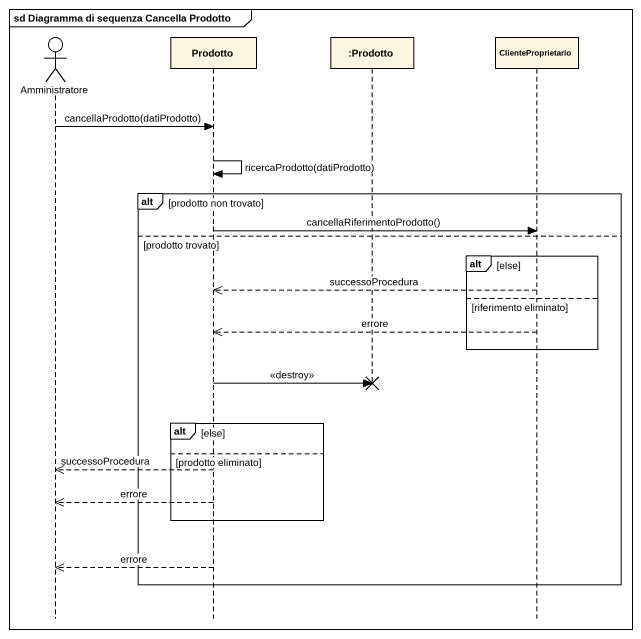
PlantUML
@startuml
mainframe sd Diagramma di sequenza Cancella Prodotto
hide footbox
actor Amministratore
participant Prodotto
participant ":Prodotto" as Prodotto_2
participant ClienteProprietario

Amministratore -> Prodotto : cancellaProdotto(datiProdotto)
Prodotto -> Prodotto : ricercaProdotto(datiProdotto)
alt prodotto non trovato
  Prodotto -> ClienteProprietario : cancellaRiferimentoProdotto()
else prodotto trovato
  alt else
    ClienteProprietario -->> Prodotto : successoProcedura
  else riferimento eliminato
    ClienteProprietario -->> Prodotto : errore
  end
  Prodotto -> Prodotto_2 !! : <<destroy>>
  alt else
  else prodotto eliminato
    Prodotto -->> Amministratore : successoProcedura
    Prodotto -->> Amministratore : errore
  end
  Prodotto -->> Amministratore : errore
end
@enduml
